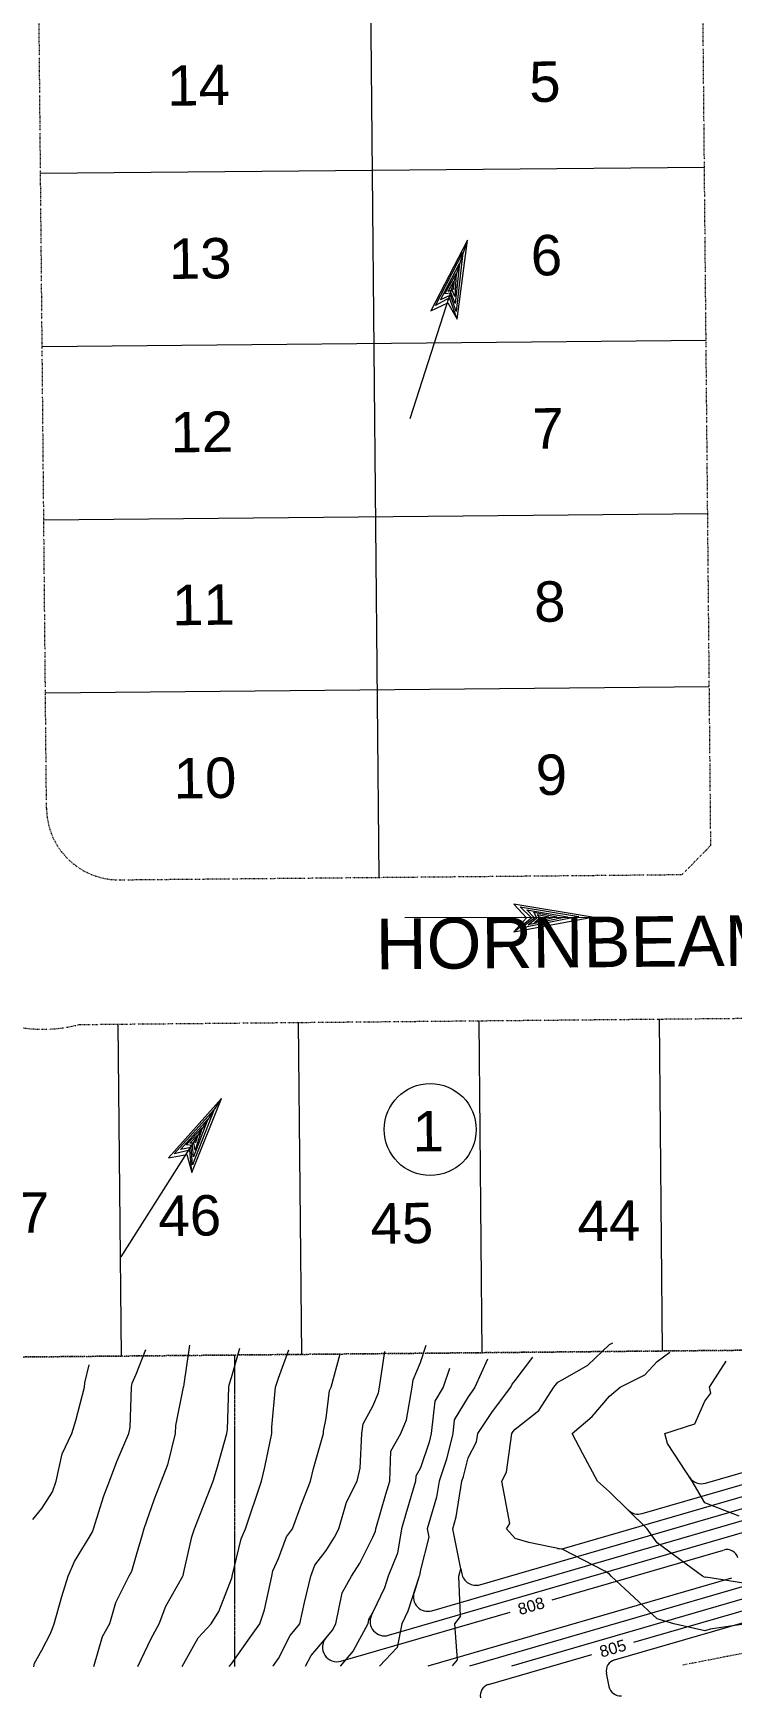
# Model space of a CAD drawing. Extents: x 2300382 to 2302077, y 6907618 to 6908927.
# Drawn here: x 2300786 to 2301028, y 6907621 to 6908198 of the extents above; entities that cross this region are included whole.
import ezdxf
from ezdxf.enums import TextEntityAlignment as Align

# ---------------------------------------------------------------- set-up
doc = ezdxf.new("R2010")
doc.units = 0
doc.header["$MEASUREMENT"] = 0
for name, pattern in [('DASHDOT', [1, 0.5, -0.25, 0, -0.25]), ('DIVIDE', [1.25, 0.5, -0.25, 0, -0.25, 0, -0.25]), ('HIDDEN', [0.375, 0.25, -0.125])]:
    doc.linetypes.add(name, pattern=pattern)
for name, color, linetype, lineweight in [('10', 7, 'Continuous', 0), ('4', 7, 'Continuous', 0), ('GRAD-5', 7, 'Continuous', 0), ('GRAD-6', 7, 'Continuous', 0), ('GRAD-7', 7, 'Continuous', 0), ('LAYO-13', 7, 'Continuous', 0), ('LAYO-31', 7, 'Continuous', 0), ('LAYO-32', 7, 'Continuous', 0), ('LAYO-33', 7, 'Continuous', 0), ('LAYO-34', 7, 'Continuous', 0), ('LAYO-37', 7, 'Continuous', 0), ('LIDAR2DSHD-5', 7, 'Continuous', 0), ('LIDAR2DSHD-6', 7, 'Continuous', 0), ('STRM-11', 7, 'Continuous', 0)]:
    doc.layers.add(name, color=color, linetype=linetype, lineweight=lineweight)
doc.styles.get("Standard").update_dxf_attribs({"font": 'ARIAL.TTF'})

msp = doc.modelspace()

# ---------------------------------------------------------------- linework, layer by layer
at = {"layer": '4', "color": 7, "linetype": 'Continuous', "lineweight": 0}
for p, q in [((2300916.41, 6908064.64), (2300936.28, 6908126.42)), ((2300936.28, 6908126.42), (2300923.58, 6908101.94)), ((2300932.72, 6908099), (2300936.28, 6908126.42)), ((2300925.2, 6908103.72), (2300934.69, 6908122.1)), ((2300926.89, 6908105.7), (2300933.46, 6908118.3)), ((2300933.46, 6908118.3), (2300931.96, 6908104.49)), ((2300934.69, 6908122.1), (2300932.31, 6908101.65)), ((2300928.39, 6908107.74), (2300932.36, 6908114.87)), ((2300929.52, 6908108.64), (2300931.5, 6908112.2)), ((2300931.5, 6908112.2), (2300931.41, 6908109.29)), ((2300932.36, 6908114.87), (2300931.87, 6908106.83)), ((2300930.05, 6908106.37), (2300925.2, 6908103.72)), ((2300930.35, 6908107.32), (2300926.89, 6908105.7)), ((2300930.6, 6908108.08), (2300928.39, 6908107.74)), ((2300930.9, 6908109.03), (2300929.52, 6908108.64)), ((2300932.72, 6908099), (2300930.05, 6908106.37)), ((2300932.31, 6908101.65), (2300930.35, 6908107.32)), ((2300931.96, 6908104.49), (2300930.6, 6908108.08)), ((2300931.41, 6908109.29), (2300930.64, 6908109.54)), ((2300931.87, 6908106.83), (2300930.9, 6908109.03)), ((2300923.58, 6908101.94), (2300929.49, 6908104.65)), ((2300929.49, 6908104.65), (2300932.72, 6908099)), ((2300914.57, 6907891.78), (2300979.47, 6907891.83)), ((2300979.47, 6907891.83), (2300952.27, 6907896.41)), ((2300952.27, 6907896.41), (2300956.67, 6907891.61)), ((2300952.27, 6907886.81), (2300979.47, 6907891.83)), ((2300956.67, 6907891.61), (2300952.27, 6907886.81)), ((2300952.27, 6907886.81), (2300958.47, 6907891.61)), ((2300958.47, 6907891.61), (2300954.47, 6907895.41)), ((2300954.47, 6907895.41), (2300974.87, 6907892.03)), ((2300974.87, 6907892.03), (2300954.67, 6907888.01)), ((2300954.67, 6907888.01), (2300959.47, 6907891.62)), ((2300959.47, 6907891.62), (2300956.87, 6907894.41)), ((2300956.87, 6907894.41), (2300970.87, 6907892.02)), ((2300970.87, 6907892.02), (2300957.27, 6907889.21)), ((2300957.27, 6907889.21), (2300960.27, 6907891.62)), ((2300960.27, 6907891.62), (2300959.27, 6907893.62)), ((2300959.27, 6907893.62), (2300967.27, 6907892.02)), ((2300967.27, 6907892.02), (2300959.47, 6907890.01)), ((2300959.47, 6907890.01), (2300961.27, 6907891.62)), ((2300961.27, 6907891.62), (2300960.47, 6907892.82)), ((2300960.47, 6907892.82), (2300964.47, 6907892.02)), ((2300964.47, 6907892.02), (2300961.67, 6907891.22)), ((2300961.67, 6907891.22), (2300961.67, 6907892.02)), ((2300816.34, 6907774.22), (2300851.1, 6907829.02)), ((2300851.1, 6907829.02), (2300832.65, 6907808.52)), ((2300840.75, 6907803.37), (2300851.1, 6907829.02)), ((2300834.67, 6907809.84), (2300848.47, 6907825.24)), ((2300848.47, 6907825.24), (2300841.03, 6907806.04)), ((2300836.8, 6907811.33), (2300846.33, 6907821.86)), ((2300838.76, 6907812.93), (2300844.4, 6907818.82)), ((2300846.33, 6907821.86), (2300841.4, 6907808.88)), ((2300844.4, 6907818.82), (2300841.91, 6907811.17)), ((2300840.02, 6907811.18), (2300834.67, 6907809.84)), ((2300840.56, 6907812.02), (2300836.8, 6907811.33)), ((2300840.99, 6907812.7), (2300838.76, 6907812.93)), ((2300840.75, 6907803.37), (2300840.02, 6907811.18)), ((2300840.08, 6907813.51), (2300842.9, 6907816.46)), ((2300841.52, 6907813.54), (2300840.08, 6907813.51)), ((2300841.03, 6907806.04), (2300840.56, 6907812.02)), ((2300841.4, 6907808.88), (2300840.99, 6907812.7)), ((2300842.07, 6907813.67), (2300841.4, 6907814.1)), ((2300841.91, 6907811.17), (2300841.52, 6907813.54)), ((2300842.9, 6907816.46), (2300842.07, 6907813.67)), ((2300832.65, 6907808.52), (2300839.06, 6907809.66)), ((2300839.06, 6907809.66), (2300840.75, 6907803.37))]:
    msp.add_line(p, q, dxfattribs=at)
at = {"layer": 'GRAD-5', "color": 5, "linetype": 'Continuous', "lineweight": 0}
for p, q in [((2300940.58, 6907660.59), (2301051.98, 6907692.95)), ((2300993.87, 6907640.66), (2301100.29, 6907671.57)), ((2300933.95, 6907666.05), (2300934.28, 6907664.42)), ((2300943.58, 6907626.06), (2300979.35, 6907636.45))]:
    msp.add_line(p, q, dxfattribs=at)
for centre, radius, start, end in [((2300939.18, 6907665.39), 5, 191.25062, 286.19427), ((2300944.7, 6907622.22), 4, 106.19427, 191.05099)]:
    msp.add_arc(centre, radius, start, end, dxfattribs=at)
at = {"layer": 'GRAD-6', "color": 5, "linetype": 'Continuous', "lineweight": 0}
for p, q in [((2300987.2, 6907634.56), (2301313.54, 6907729.34)), ((2301018.76, 6907695.79), (2301087.46, 6907715.74)), ((2300969.88, 6907673.27), (2301089.69, 6907708.06)), ((2300996.79, 6907685.25), (2301088.58, 6907711.9)), ((2300923.9, 6907651.58), (2301091.92, 6907700.38)), ((2300908.92, 6907643.07), (2301058.47, 6907686.5)), ((2300951.58, 6907632.55), (2301099.17, 6907675.41)), ((2300965.58, 6907655.36), (2301025.01, 6907672.62)), ((2300937.11, 6907632.51), (2301063.49, 6907669.21)), ((2300919.57, 6907663.5), (2300917.75, 6907657.94)), ((2300922.65, 6907632.47), (2301027.8, 6907663.01)), ((2300892.44, 6907634.12), (2300951.07, 6907651.14)), ((2300985.29, 6907625.35), (2300984.39, 6907629.95))]:
    msp.add_line(p, q, dxfattribs=at)
for centre, radius, start, end in [((2301017.36, 6907700.59), 5, 213.36667, 286.19427), ((2300995.39, 6907690.05), 5, 225.40636, 286.19427), ((2300968.49, 6907678.07), 5, 258.40825, 286.19427), ((2301026.13, 6907668.77), 4, 16.19427, 106.19427), ((2300922.5, 6907656.38), 5, 161.90279, 286.19427), ((2300907.52, 6907647.87), 5, 154.77865, 286.19427), ((2300891.05, 6907638.92), 5, 139.79421, 286.19427), ((2300988.32, 6907630.72), 4, 106.19427, 191.05099), ((2300989.21, 6907626.12), 4, 191.05099, 275.90772)]:
    msp.add_arc(centre, radius, start, end, dxfattribs=at)
at = {"layer": 'LAYO-13', "color": 217, "linetype": 'Continuous', "lineweight": 0}
msp.add_circle((2300923.35, 6907818.29), 15.94, dxfattribs=at)
at = {"layer": 'LAYO-31', "color": 7, "linetype": 'DIVIDE', "lineweight": 0}
msp.add_lwpolyline([(2300678.18, 6908874.6), (2300672.44, 6908863.49), (2300676.2, 6908849.85), (2300594.69, 6908706.39), (2300646.86, 6908676.75), (2300660.5, 6908680.51), (2300751.79, 6908628.64), (2300630.77, 6908415.62), (2300621.3, 6908367.99), (2300627.22, 6907738.02), (2302053.71, 6907751.44), (2302037.06, 6908510.98), (2302026.84, 6908520.91), (2301666.66, 6908518.41), (2301666.33, 6908530.91), (2301597.33, 6908530.43), (2301596.8, 6908517.93), (2301509.57, 6908517.32, -0.131647), (2301088.82, 6908626.94), (2300742, 6908823.97), (2300748.61, 6908834.59), (2300678.18, 6908874.6)], format="xyb", dxfattribs=at)
at = {"layer": 'LAYO-32', "color": 7, "linetype": 'DIVIDE', "lineweight": 0}
for p, q in [((2300790.43, 6907929.56), (2300786.93, 6908301.71)), ((2301020.56, 6907916.73), (2301017.63, 6908228.48)), ((2301010.65, 6907906.63), (2301020.56, 6907916.73)), ((2300815.66, 6907904.8), (2301010.65, 6907906.63)), ((2300801.84, 6907854.67), (2301549.19, 6907861.7))]:
    msp.add_line(p, q, dxfattribs=at)
for centre, radius, start, end in [((2300815.43, 6907929.8), 25, 180.53903, 270.53899), ((2300789.16, 6907903.03), 50, 166.38219, 284.68649)]:
    msp.add_arc(centre, radius, start, end, dxfattribs=at)
at = {"layer": 'LAYO-33', "color": 7, "linetype": 'Continuous', "lineweight": 0}
for p, q in [((2300905.66, 6907905.65), (2300902.11, 6908283.19)), ((2300788.36, 6908149.55), (2301018.35, 6908151.72)), ((2300788.92, 6908089.56), (2301018.91, 6908091.72)), ((2300789.49, 6908029.56), (2301019.48, 6908031.72)), ((2300790.05, 6907969.56), (2301020.04, 6907971.73)), ((2300816.35, 6907739.8), (2300815.27, 6907854.79)), ((2300878.85, 6907740.39), (2300877.77, 6907855.38)), ((2300941.35, 6907740.98), (2300940.26, 6907855.97)), ((2301003.84, 6907741.56), (2301002.76, 6907856.56))]:
    msp.add_line(p, q, dxfattribs=at)
at = {"layer": 'LAYO-34', "color": 5, "linetype": 'HIDDEN', "lineweight": 0}
msp.add_line((2300855.61, 6907632.31), (2300855.61, 6907740.17), dxfattribs=at)
at = {"layer": 'LAYO-37', "color": 7, "linetype": 'DIVIDE', "lineweight": 0}
msp.add_line((2302053.71, 6907751.44), (2300396.6, 6907735.85), dxfattribs=at)
at = {"layer": 'LIDAR2DSHD-5', "color": 35, "linetype": 'Continuous', "lineweight": 0}
for p, q in [((2300803.75, 6907730.5), (2300805.25, 6907736.76)), ((2300889.06, 6907729), (2300892.1, 6907740.58)), ((2300952.75, 6907731.39), (2300958.88, 6907739.37)), ((2300803.54, 6907729), (2300803.75, 6907730.5)), ((2300951.72, 6907730.04), (2300952.75, 6907731.39)), ((2300800.61, 6907717.5), (2300803.54, 6907729)), ((2300887.25, 6907718.33), (2300888.42, 6907727.85)), ((2300888.42, 6907727.85), (2300889.06, 6907729)), ((2300944.98, 6907720.65), (2300951.26, 6907729)), ((2300951.26, 6907729), (2300951.72, 6907730.04)), ((2300939.82, 6907713), (2300944.98, 6907720.65)), ((2300795.86, 6907705.89), (2300799.23, 6907713)), ((2300799.23, 6907713), (2300800.61, 6907717.5)), ((2300882.95, 6907700.8), (2300886.33, 6907713)), ((2300886.33, 6907713), (2300886.42, 6907713.81)), ((2300886.42, 6907713.81), (2300887.25, 6907718.33)), ((2300939.4, 6907710.06), (2300939.82, 6907713)), ((2300936.5, 6907704.6), (2300939.4, 6907710.06)), ((2300793.76, 6907696.5), (2300795.86, 6907705.89)), ((2300934.89, 6907698.11), (2300936.5, 6907704.6)), ((2300792.49, 6907692.76), (2300793.76, 6907696.5)), ((2300878.75, 6907688.5), (2300881.93, 6907696.5)), ((2300881.93, 6907696.5), (2300882.95, 6907700.8)), ((2300932.39, 6907684.11), (2300934.36, 6907696.5)), ((2300934.36, 6907696.5), (2300934.89, 6907698.11)), ((2300788.75, 6907687.02), (2300792.49, 6907692.76)), ((2300785.65, 6907683.14), (2300788.75, 6907687.02)), ((2300875.61, 6907680), (2300878.75, 6907688.5)), ((2300931.18, 6907680), (2300932.39, 6907684.11)), ((2300873.52, 6907677.23), (2300875.61, 6907680)), ((2300933.95, 6907666.05), (2300931.18, 6907680)), ((2300870.75, 6907669.73), (2300873.52, 6907677.23)), ((2300868.88, 6907665.4), (2300870.75, 6907669.73)), ((2300865.93, 6907651.89), (2300868.43, 6907663.5)), ((2300868.43, 6907663.5), (2300868.88, 6907665.4)), ((2300933.31, 6907663.5), (2300933.95, 6907666.05)), ((2300933.89, 6907649.61), (2300933.31, 6907663.5)), ((2300864.28, 6907647), (2300865.93, 6907651.89)), ((2300931.86, 6907647), (2300933.89, 6907649.61)), ((2300860.24, 6907641.35), (2300864.28, 6907647)), ((2300932.86, 6907634.53), (2300931.86, 6907647)), ((2300854.5, 6907633.13), (2300860.24, 6907641.35)), ((2300853.72, 6907632.3), (2300854.5, 6907633.13)), ((2300931.1, 6907632.5), (2300932.86, 6907634.53))]:
    msp.add_line(p, q, dxfattribs=at)
at = {"layer": 'LIDAR2DSHD-6', "color": 35, "linetype": 'Continuous', "lineweight": 0}
for p, q in [((2300821.5, 6907733.58), (2300824.88, 6907742.12)), ((2300839.92, 6907743.58), (2300838, 6907730.1)), ((2300854.5, 6907732.41), (2300857.4, 6907742.56)), ((2300870.75, 6907732.19), (2300874.34, 6907741.91)), ((2300920, 6907737.58), (2300921.93, 6907743.57)), ((2300977.93, 6907736.69), (2300985.5, 6907743.83)), ((2300985.5, 6907743.83), (2300986.61, 6907744.39)), ((2300905.76, 6907729), (2300907.62, 6907741.38)), ((2300917.45, 6907731.55), (2300920, 6907737.58)), ((2300943.17, 6907738.73), (2300938.86, 6907729)), ((2300969.25, 6907731.7), (2300977.93, 6907736.69)), ((2300997.68, 6907733.32), (2301002, 6907737.94)), ((2301002, 6907737.94), (2301006.32, 6907741.18)), ((2301020.12, 6907729), (2301025.85, 6907738.04)), ((2300819.91, 6907729), (2300820.13, 6907730.39)), ((2300820.13, 6907730.39), (2300821.5, 6907733.58)), ((2300853.67, 6907729.83), (2300854.5, 6907732.41)), ((2300869.99, 6907729.77), (2300870.75, 6907732.19)), ((2300917.06, 6907729), (2300917.45, 6907731.55)), ((2300929.98, 6907735.52), (2300927.88, 6907729)), ((2300966.19, 6907729), (2300967.52, 6907730.73)), ((2300967.52, 6907730.73), (2300969.25, 6907731.7)), ((2300989.13, 6907729), (2300997.68, 6907733.32)), ((2300819.35, 6907715.11), (2300819.91, 6907729)), ((2300837.82, 6907729), (2300835.12, 6907715.79)), ((2300837.87, 6907729.13), (2300837.82, 6907729)), ((2300838, 6907730.1), (2300837.87, 6907729.13)), ((2300853.12, 6907714.33), (2300853.56, 6907729)), ((2300853.56, 6907729), (2300853.67, 6907729.83)), ((2300868.51, 6907715.2), (2300869.77, 6907729)), ((2300869.77, 6907729), (2300869.99, 6907729.77)), ((2300903.5, 6907722.47), (2300905.44, 6907727.12)), ((2300905.44, 6907727.12), (2300905.76, 6907729)), ((2300915.15, 6907717.71), (2300917.06, 6907729)), ((2300927.88, 6907729), (2300924.96, 6907724.19)), ((2300936.5, 6907725.66), (2300931.67, 6907717.68)), ((2300937.85, 6907727.67), (2300936.5, 6907725.66)), ((2300938.86, 6907729), (2300937.85, 6907727.67)), ((2300961, 6907721), (2300966.19, 6907729)), ((2300979.49, 6907718.92), (2300985.5, 6907725.97)), ((2300985.5, 6907725.97), (2300989.13, 6907729)), ((2301018.5, 6907724.13), (2301020.57, 6907726.96)), ((2301020.57, 6907726.96), (2301020.12, 6907729)), ((2300900.11, 6907716.34), (2300903.5, 6907722.47)), ((2300924.96, 6907724.19), (2300923.72, 6907713)), ((2300952.75, 6907714.48), (2300961, 6907721)), ((2300972.56, 6907713), (2300979.49, 6907718.92)), ((2301015.07, 6907716.32), (2301018.5, 6907724.13)), ((2300814.82, 6907703.29), (2300818.89, 6907713)), ((2300818.89, 6907713), (2300819.35, 6907715.11)), ((2300835.01, 6907713), (2300832.33, 6907702.17)), ((2300835.12, 6907715.79), (2300835.01, 6907713)), ((2300849.62, 6907701.38), (2300852.85, 6907713)), ((2300852.85, 6907713), (2300853.12, 6907714.33)), ((2300866.05, 6907701.27), (2300868.45, 6907713)), ((2300868.45, 6907713), (2300868.51, 6907715.2)), ((2300899.12, 6907700.94), (2300899.7, 6907713)), ((2300899.7, 6907713), (2300900.11, 6907716.34)), ((2300909.67, 6907706.83), (2300913.18, 6907713)), ((2300913.18, 6907713), (2300915.15, 6907717.71)), ((2300923.72, 6907713), (2300922.98, 6907710.02)), ((2300931.15, 6907713), (2300928.94, 6907704.06)), ((2300931.67, 6907717.68), (2300931.15, 6907713)), ((2300949.75, 6907699.55), (2300951.68, 6907713)), ((2300951.68, 6907713), (2300952.11, 6907713.63)), ((2300952.11, 6907713.63), (2300952.75, 6907714.48)), ((2300976.21, 6907705.93), (2300972.56, 6907713)), ((2301004.61, 6907713), (2301015.07, 6907716.32)), ((2301005.54, 6907709.46), (2301004.61, 6907713)), ((2300922.98, 6907710.02), (2300920, 6907701.04)), ((2301014.07, 6907696.5), (2301005.54, 6907709.46)), ((2300812.19, 6907696.5), (2300814.82, 6907703.29)), ((2300832.33, 6907702.17), (2300830.1, 6907696.5)), ((2300848.2, 6907696.5), (2300849.62, 6907701.38)), ((2300909.33, 6907696.5), (2300909.67, 6907706.83)), ((2300928.94, 6907704.06), (2300926.43, 6907696.5)), ((2300981.31, 6907696.5), (2300976.21, 6907705.93)), ((2300810.27, 6907691.4), (2300812.19, 6907696.5)), ((2300830.1, 6907696.5), (2300827.77, 6907690.23)), ((2300841.71, 6907680), (2300848.2, 6907696.5)), ((2300859.39, 6907680), (2300864.91, 6907696.5)), ((2300864.91, 6907696.5), (2300866.05, 6907701.27)), ((2300894.4, 6907689.24), (2300898.08, 6907696.5)), ((2300898.08, 6907696.5), (2300899.12, 6907700.94)), ((2300907.99, 6907692.01), (2300909.33, 6907696.5)), ((2300918.3, 6907696.5), (2300914.89, 6907685.11)), ((2300918.35, 6907698.15), (2300918.3, 6907696.5)), ((2300920, 6907701.04), (2300918.35, 6907698.15)), ((2300926.43, 6907696.5), (2300925.55, 6907690.95)), ((2300948.13, 6907696.5), (2300949.75, 6907699.55)), ((2300950.97, 6907681.81), (2300948.13, 6907696.5)), ((2300985.5, 6907692.78), (2300981.31, 6907696.5)), ((2301018.5, 6907688.94), (2301014.07, 6907696.5)), ((2300806.65, 6907680), (2300810.27, 6907691.4)), ((2300827.77, 6907690.23), (2300824.11, 6907680)), ((2300904.48, 6907680), (2300907.99, 6907692.01)), ((2300925.55, 6907690.95), (2300922.31, 6907680)), ((2300998.46, 6907680), (2300985.5, 6907692.78)), ((2300891.65, 6907680), (2300894.4, 6907689.24)), ((2300914.89, 6907685.11), (2300913.4, 6907680)), ((2301030.42, 6907684.4), (2301018.5, 6907688.94)), ((2300805.25, 6907677), (2300806.33, 6907678.9)), ((2300806.33, 6907678.9), (2300806.65, 6907680)), ((2300824.11, 6907680), (2300823.62, 6907677.88)), ((2300840.8, 6907677.2), (2300841.71, 6907680)), ((2300857.9, 6907676.54), (2300859.39, 6907680)), ((2300890.16, 6907677.04), (2300891.65, 6907680)), ((2300903.5, 6907677.07), (2300904.34, 6907679.16)), ((2300904.34, 6907679.16), (2300904.48, 6907680)), ((2300913.4, 6907680), (2300912.02, 6907671.48)), ((2300922.31, 6907680), (2300922.88, 6907677.12)), ((2300949.77, 6907680), (2300950.97, 6907681.81)), ((2300952.75, 6907676.55), (2300949.77, 6907680)), ((2301002, 6907675.15), (2300998.46, 6907680)), ((2300800.13, 6907668.62), (2300805.25, 6907677)), ((2300823.62, 6907677.88), (2300821.5, 6907670.83)), ((2300838, 6907665), (2300840.8, 6907677.2)), ((2300854.77, 6907663.5), (2300857.9, 6907676.54)), ((2300887.25, 6907672.44), (2300890.16, 6907677.04)), ((2300899, 6907668.07), (2300903.5, 6907677.07)), ((2300922.88, 6907677.12), (2300920, 6907665.7)), ((2300957.54, 6907675.21), (2300952.75, 6907676.55)), ((2300969.25, 6907672.81), (2300957.54, 6907675.21)), ((2300983.79, 6907665.24), (2300969.25, 6907672.81)), ((2301017.63, 6907663.5), (2301002, 6907675.15)), ((2300797.92, 6907663.5), (2300800.13, 6907668.62)), ((2300821.5, 6907670.83), (2300819.88, 6907665.15)), ((2300881.98, 6907663.5), (2300883.4, 6907667.35)), ((2300883.4, 6907667.35), (2300887.25, 6907672.44)), ((2300896.1, 6907663.5), (2300899, 6907668.07)), ((2300912.02, 6907671.48), (2300908.78, 6907663.5)), ((2300795.69, 6907656.56), (2300797.92, 6907663.5)), ((2300818.93, 6907663.5), (2300814.29, 6907654.32)), ((2300819.88, 6907665.15), (2300818.93, 6907663.5)), ((2300831.8, 6907653.2), (2300837.63, 6907663.5)), ((2300837.63, 6907663.5), (2300837.72, 6907663.78)), ((2300837.72, 6907663.78), (2300838, 6907665)), ((2300850.16, 6907651.34), (2300854.5, 6907662.61)), ((2300854.5, 6907662.61), (2300854.72, 6907663.27)), ((2300854.72, 6907663.27), (2300854.77, 6907663.5)), ((2300879.76, 6907654.49), (2300881.98, 6907663.5)), ((2300892.85, 6907657.81), (2300896.1, 6907663.5)), ((2300908.78, 6907663.5), (2300907.48, 6907659.52)), ((2300919.57, 6907663.5), (2300915.61, 6907651.39)), ((2300919.69, 6907663.81), (2300919.57, 6907663.5)), ((2300920, 6907665.7), (2300919.69, 6907663.81)), ((2300985.5, 6907664.2), (2300983.79, 6907665.24)), ((2300986, 6907663.5), (2300985.5, 6907664.2)), ((2301002, 6907648.83), (2300986, 6907663.5)), ((2301018.5, 6907663.12), (2301017.63, 6907663.5)), ((2301018.81, 6907663.18), (2301018.5, 6907663.12)), ((2301034.75, 6907660.68), (2301018.81, 6907663.18)), ((2300793.07, 6907647), (2300795.69, 6907656.56)), ((2300890.68, 6907647), (2300892.85, 6907657.81)), ((2300907.48, 6907659.52), (2300903.5, 6907651.06)), ((2300814.29, 6907654.32), (2300812.19, 6907647)), ((2300829.43, 6907647), (2300831.8, 6907653.2)), ((2300847.46, 6907647), (2300850.16, 6907651.34)), ((2300878.21, 6907647), (2300879.76, 6907654.49)), ((2300903.5, 6907651.06), (2300902.03, 6907648.49)), ((2300915.61, 6907651.39), (2300913.54, 6907647)), ((2300788.75, 6907637.97), (2300791.91, 6907643.94)), ((2300791.91, 6907643.94), (2300793.07, 6907647)), ((2300812.19, 6907647), (2300809.72, 6907642.59)), ((2300826.65, 6907642.01), (2300829.43, 6907647)), ((2300842.94, 6907642.21), (2300847.46, 6907647)), ((2300874.86, 6907643.02), (2300878.21, 6907647)), ((2300887.25, 6907642.18), (2300889.48, 6907644.81)), ((2300889.48, 6907644.81), (2300890.68, 6907647)), ((2300901.73, 6907647), (2300896.67, 6907637.73)), ((2300902.03, 6907648.49), (2300901.73, 6907647)), ((2300913.54, 6907647), (2300911.9, 6907638.85)), ((2301007.74, 6907647), (2301002, 6907648.83)), ((2301018.5, 6907644.6), (2301007.74, 6907647)), ((2301020.31, 6907645.22), (2301018.5, 6907644.6)), ((2301032.84, 6907647), (2301020.31, 6907645.22)), ((2300786.26, 6907633.45), (2300788.75, 6907637.97)), ((2300809.72, 6907642.59), (2300806.66, 6907632.19)), ((2300822.07, 6907632.23), (2300826.65, 6907642.01)), ((2300837.41, 6907632.26), (2300842.94, 6907642.21)), ((2300870.75, 6907635), (2300874.86, 6907643.02)), ((2300882.06, 6907636.03), (2300887.25, 6907642.18)), ((2300911.9, 6907638.85), (2300905.82, 6907632.43)), ((2300786.04, 6907632.14), (2300786.26, 6907633.45)), ((2300868.86, 6907632.34), (2300869.07, 6907632.65)), ((2300869.07, 6907632.65), (2300870.75, 6907635)), ((2300880.19, 6907632.37), (2300882.06, 6907636.03)), ((2300896.67, 6907637.73), (2300892.14, 6907632.4))]:
    msp.add_line(p, q, dxfattribs=at)
at = {"layer": 'STRM-11', "color": 5, "linetype": 'DASHDOT', "lineweight": 0}
msp.add_lwpolyline([(2301327.45, 6907717.5), (2301327.66, 6907694.61), (2301010.64, 6907632.69)], dxfattribs=at)

# ---------------------------------------------------------------- texts
at = {"layer": '10', "color": 7, "linetype": 'Continuous', "lineweight": 0}
msp.add_text('HORNBEAM DRIVE', height=17.5, rotation=0.53903, dxfattribs=at).set_placement((2301015.89, 6907874.83), align=Align.CENTER)
at = {"layer": 'GRAD-7', "color": 5, "linetype": 'Continuous', "lineweight": 0}
for s, p in [('808', (2300958.32, 6907653.25)), ('805', (2300986.61, 6907638.56))]:
    msp.add_text(s, height=4, rotation=16.19427, dxfattribs=at).set_placement(p, align=Align.MIDDLE)
at = {"layer": 'LAYO-13', "color": 7, "linetype": 'Continuous', "lineweight": 0}
for s, p in [('14', (2300843.07, 6908180.07)), ('5', (2300963.07, 6908181.2)), ('6', (2300963.63, 6908121.2)), ('13', (2300843.64, 6908120.07)), ('12', (2300844.2, 6908060.08)), ('7', (2300964.2, 6908061.2)), ('11', (2300844.77, 6908000.08)), ('8', (2300964.76, 6908001.21)), ('10', (2300845.33, 6907940.08)), ('9', (2300965.33, 6907941.21)), ('1', (2300922.68, 6907817.72)), ('47', (2300780.58, 6907789.45)), ('46', (2300840.06, 6907788.49)), ('44', (2300985.22, 6907786.67)), ('45', (2300913.52, 6907785.73))]:
    msp.add_text(s, height=14, rotation=0.7557, dxfattribs=at).set_placement(p, align=Align.MIDDLE)

doc.saveas('drawing.dxf')
